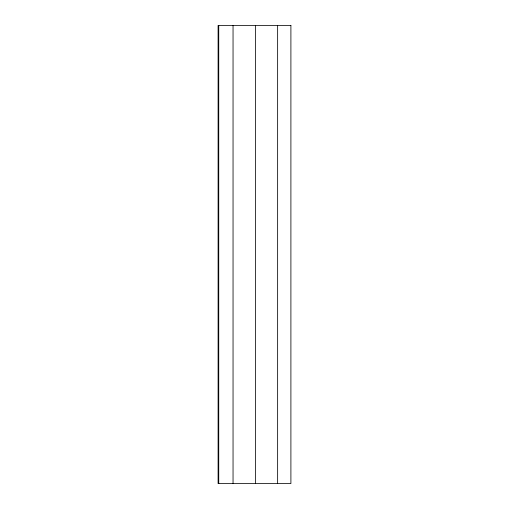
<?xml version="1.0" encoding="UTF-8"?>
<svg xmlns="http://www.w3.org/2000/svg" width="509" height="509" viewBox="0 0 509 509"><rect width="100%" height="100%" fill="white"/><g stroke="black" fill="none" stroke-linecap="round" stroke-linejoin="round"><path stroke-width="0.76" d="M277.634 25.45L277.634 483.55M255.537 25.45L255.537 483.55M233.046 25.45L233.046 483.55M218.743 25.45L218.743 483.55M290.9 25.45L218.1 25.45L218.1 483.55L290.9 483.55L290.9 25.45"/></g></svg>
